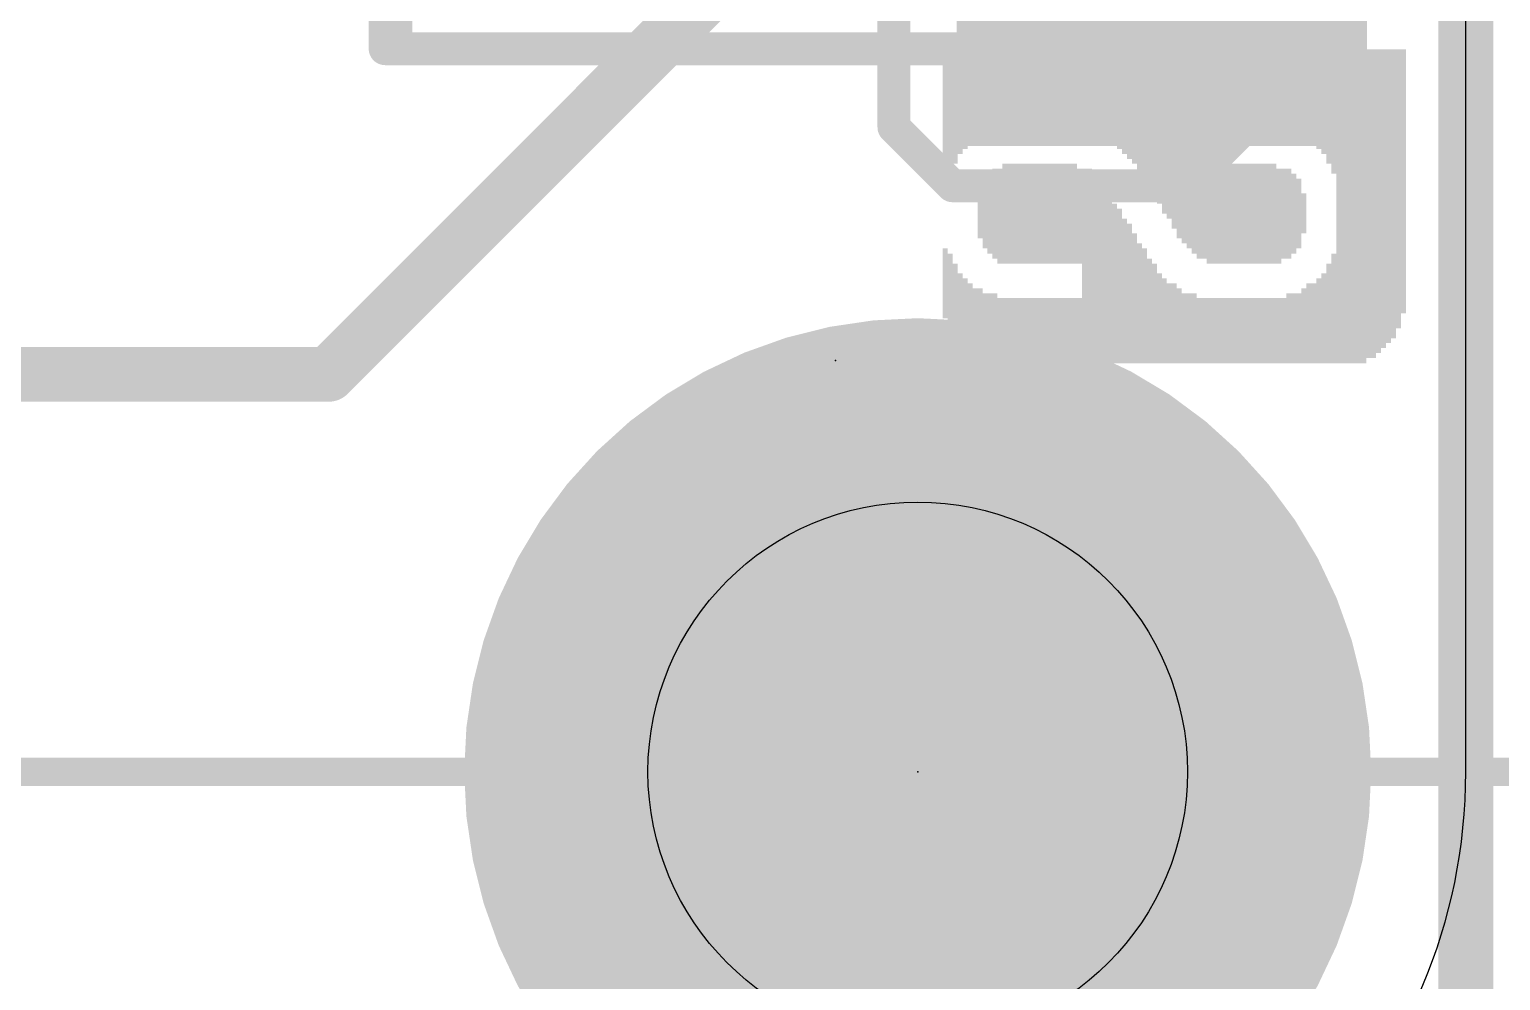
# Model space of a CAD drawing. Extents: x -1.2 to 34.1, y -8.2 to 17.9.
# Drawn here: x 18.74 to 25.56, y 1.57 to 5.98 of the extents above; entities that cross this region are included whole.
import ezdxf

# ---------------------------------------------------------------- set-up
doc = ezdxf.new("R2010")
doc.units = 0
for name, color, linetype in [('1', 12, 'CONTINUOUS'), ('16', 5, 'CONTINUOUS'), ('17', 110, 'CONTINUOUS'), ('20', 53, 'CONTINUOUS'), ('21', 40, 'CONTINUOUS'), ('22', 6, 'CONTINUOUS'), ('23', 40, 'CONTINUOUS'), ('24', 6, 'CONTINUOUS'), ('25', 253, 'CONTINUOUS'), ('29', 253, 'CONTINUOUS'), ('30', 253, 'CONTINUOUS'), ('31', 253, 'CONTINUOUS'), ('39', 12, 'CONTINUOUS'), ('40', 132, 'CONTINUOUS'), ('41', 12, 'CONTINUOUS'), ('42', 132, 'CONTINUOUS'), ('44', 253, 'CONTINUOUS'), ('47', 253, 'CONTINUOUS'), ('51', 253, 'CONTINUOUS')]:
    doc.layers.add(name, color=color, linetype=linetype)

# ---------------------------------------------------------------- blocks, each defined once
blk = doc.blocks.new('RECT')
blk.add_solid([(-0.5, -0.5), (0.5, -0.5), (-0.5, 0.5), (0.5, 0.5)])
blk = doc.blocks.new('ROUNDP')
at = {"const_width": 0.5}
blk.add_lwpolyline([(0, -0.25, 1), (0, 0.25, 1), (0, -0.25)], format="xyb", dxfattribs=at)

msp = doc.modelspace()

# ---------------------------------------------------------------- linework, layer by layer
at = {"layer": '1', "const_width": 0.254}
for points in [[(25.4, 17.78), (25.4, 0)], [(20.1295, 4.3815), (22.0345, 6.2865)], [(16.5735, 4.3815), (20.1295, 4.3815)]]:
    msp.add_lwpolyline(points, dxfattribs=at)
at = {"layer": '1', "const_width": 0.127}
for points in [[(20.1295, 4.318, 1), (20.1295, 4.445)], [(20.0846, 4.4264, 1), (20.1744, 4.3366)]]:
    msp.add_lwpolyline(points, format="xyb", dxfattribs=at)
at = {"layer": '16', "const_width": 0.254}
msp.add_lwpolyline([(25.4, 17.78), (25.4, 0)], dxfattribs=at)
at = {"layer": '20'}
msp.add_line((25.4, 2.54), (25.4, 15.24), dxfattribs=at)
msp.add_arc((22.86, 2.54), 2.54, 270, 0, dxfattribs=at)
at = {"layer": '21', "const_width": 0.1524}
for points in [[(20.392, 5.89), (20.392, 6.99)], [(22.992, 5.89), (20.392, 5.89)]]:
    msp.add_lwpolyline(points, dxfattribs=at)
at = {"layer": '21'}
for points, const_width in [([(20.392, 5.9281, 1), (20.392, 5.8519)], 0.0762), ([(22.992, 5.8519, 1), (22.992, 5.9281)], 0.0762), ([(20.3539, 5.89, 1), (20.4301, 5.89)], 0.0762), ([(22.86, 0.54, 1), (22.86, 4.54, 1), (22.86, 0.54)], 0.2032)]:
    msp.add_lwpolyline(points, format="xyb", dxfattribs=dict(at, const_width=const_width))
at = {"layer": '23'}
msp.add_point((22.86, 2.54), dxfattribs=at)
at = {"layer": '24'}
msp.add_point((22.479, 4.445), dxfattribs=at)
at = {"layer": '25', "const_width": 0.1524}
for points in [[(22.7498, 6.0687), (22.7498, 5.5264)], [(24.3768, 5.5264), (24.3768, 6.0687)], [(22.7498, 5.5264), (23.021, 5.2552)], [(24.1056, 5.2552), (24.3768, 5.5264)], [(23.021, 5.2552), (24.1056, 5.2552)]]:
    msp.add_lwpolyline(points, dxfattribs=at)
at = {"layer": '25', "const_width": 0.0762}
for points in [[(22.7768, 5.5533, 1), (22.7229, 5.4994)], [(24.4037, 5.4994, 1), (24.3499, 5.5533)], [(22.7117, 5.5264, 1), (22.7879, 5.5264)], [(24.3387, 5.5264, 1), (24.4149, 5.5264)], [(23.021, 5.2933, 1), (23.021, 5.2171)], [(22.994, 5.2283, 1), (23.0479, 5.2821)], [(24.0787, 5.2821, 1), (24.1326, 5.2283)], [(24.1056, 5.2171, 1), (24.1056, 5.2933)]]:
    msp.add_lwpolyline(points, format="xyb", dxfattribs=at)
at = {"layer": '39', "const_width": 2.032}
msp.add_lwpolyline([(22.86, 1.54, 1), (22.86, 3.54, 1), (22.86, 1.54)], format="xyb", dxfattribs=at)
at = {"layer": '40', "const_width": 2.032}
msp.add_lwpolyline([(22.86, 1.54, 1), (22.86, 3.54, 1), (22.86, 1.54)], format="xyb", dxfattribs=at)
at = {"layer": '41', "const_width": 2.032}
msp.add_lwpolyline([(22.86, 1.54, 1), (22.86, 3.54, 1), (22.86, 1.54)], format="xyb", dxfattribs=at)
at = {"layer": '42', "const_width": 2.032}
msp.add_lwpolyline([(22.86, 1.54, 1), (22.86, 3.54, 1), (22.86, 1.54)], format="xyb", dxfattribs=at)
at = {"layer": '44'}
msp.add_circle((22.86, 2.54), 1.25, dxfattribs=at)
at = {"layer": '47', "const_width": 0.13}
for points in [[(25.4, 9.144), (25.4, -8.173)], [(12.7, 2.54), (31.287, 2.54)], [(22.86, 2.54), (22.86, -5.252)]]:
    msp.add_lwpolyline(points, dxfattribs=at)
at = {"layer": '47', "const_width": 0.065}
msp.add_lwpolyline([(22.8925, 2.54, 1), (22.8275, 2.54)], format="xyb", dxfattribs=at)
at = {"layer": '51', "const_width": 0.1524}
for points in [[(20.442, 5.89), (20.442, 11.99)], [(24.692, 11.99), (24.692, 5.89)], [(24.692, 5.89), (20.442, 5.89)]]:
    msp.add_lwpolyline(points, dxfattribs=at)
at = {"layer": '51', "const_width": 0.0762}
for points in [[(20.442, 5.9281, 1), (20.442, 5.8519)], [(24.692, 5.8519, 1), (24.692, 5.9281)], [(20.4039, 5.89, 1), (20.4801, 5.89)], [(24.6539, 5.89, 1), (24.7301, 5.89)]]:
    msp.add_lwpolyline(points, format="xyb", dxfattribs=at)

# ---------------------------------------------------------------- block references
at = {"layer": '1', "xscale": 1.8, "yscale": 1.2, "rotation": 180}
msp.add_blockref('RECT', (23.992, 6.09), dxfattribs=at)
at = {"layer": '17', "xscale": 3.516, "yscale": 3.516}
msp.add_blockref('ROUNDP', (22.86, 2.54), dxfattribs=at)
msp.add_blockref('ROUNDP', (22.86, 2.54), dxfattribs=at)
at = {"layer": '22', "rotation": 90}
for p, xscale, yscale in [((22.987, 5.588), 0.5994, 0.0229), ((23.01, 5.5994), 0.5766, 0.0231), ((23.0331, 5.6223), 0.5309, 0.0231), ((23.0562, 5.6452), 0.4851, 0.0231), ((23.0793, 5.6566), 0.4623, 0.0231), ((23.1024, 5.668), 0.4394, 0.0231), ((23.1256, 5.6807), 0.414, 0.0231), ((23.1487, 5.6807), 0.414, 0.0231), ((23.1718, 5.6921), 0.3912, 0.0231), ((23.1949, 5.6921), 0.3912, 0.0231), ((23.218, 5.6921), 0.3912, 0.0231), ((23.241, 5.7036), 0.3683, 0.0229), ((23.264, 5.7036), 0.3683, 0.0231), ((23.2871, 5.7036), 0.3683, 0.0231), ((23.3102, 5.7036), 0.3683, 0.0231), ((23.3333, 5.7036), 0.3683, 0.0231), ((23.3564, 5.7036), 0.3683, 0.0231), ((23.3796, 5.7036), 0.3683, 0.0231), ((23.4027, 5.7036), 0.3683, 0.0231), ((23.4258, 5.7036), 0.3683, 0.0231), ((23.4489, 5.7036), 0.3683, 0.0231), ((23.472, 5.7036), 0.3683, 0.0231), ((23.495, 5.7036), 0.3683, 0.0229), ((23.518, 5.7036), 0.3683, 0.0231), ((23.5411, 5.7036), 0.3683, 0.0231), ((23.5642, 5.7036), 0.3683, 0.0231), ((23.5873, 5.7036), 0.3683, 0.0231), ((23.6104, 5.7036), 0.3683, 0.0231), ((23.6336, 5.7036), 0.3683, 0.0231), ((23.6567, 5.7036), 0.3683, 0.0231), ((23.6798, 5.6921), 0.3912, 0.0231), ((23.7029, 5.6921), 0.3912, 0.0231), ((23.726, 5.6807), 0.414, 0.0231), ((23.749, 5.6807), 0.414, 0.0229), ((23.772, 5.668), 0.4394, 0.0231), ((23.7951, 5.6566), 0.4623, 0.0231), ((23.8182, 5.6452), 0.4851, 0.0231), ((23.8413, 5.6337), 0.508, 0.0231), ((23.8644, 5.6223), 0.5309, 0.0231), ((23.8876, 5.5994), 0.5766, 0.0231), ((23.9107, 5.588), 0.5994, 0.0231), ((23.9338, 5.5651), 0.6452, 0.0231), ((23.9569, 5.541), 0.6934, 0.0231), ((23.98, 5.5296), 0.7163, 0.0231), ((24.003, 5.5067), 0.762, 0.0229), ((24.026, 5.4953), 0.7849, 0.0231), ((24.0491, 5.4724), 0.8306, 0.0231), ((24.0722, 5.4496), 0.8763, 0.0231), ((24.0953, 5.4381), 0.8992, 0.0231), ((24.1184, 5.4267), 0.922, 0.0231), ((24.1416, 5.414), 0.9474, 0.0231), ((24.1647, 5.4026), 0.9703, 0.0231), ((24.1878, 5.4026), 0.9703, 0.0231), ((24.2109, 5.7036), 0.3683, 0.0231), ((24.234, 5.7036), 0.3683, 0.0231), ((24.257, 5.7036), 0.3683, 0.0229), ((24.28, 5.7036), 0.3683, 0.0231), ((24.3031, 5.7036), 0.3683, 0.0231), ((24.3262, 5.7036), 0.3683, 0.0231), ((24.3493, 5.7036), 0.3683, 0.0231), ((24.3724, 5.7036), 0.3683, 0.0231), ((24.3956, 5.7036), 0.3683, 0.0231), ((24.4187, 5.7036), 0.3683, 0.0231), ((24.4418, 5.7036), 0.3683, 0.0231), ((24.4649, 5.7036), 0.3683, 0.0231), ((24.488, 5.7036), 0.3683, 0.0231), ((24.511, 5.7036), 0.3683, 0.0229), ((24.534, 5.7036), 0.3683, 0.0231), ((24.5571, 5.6921), 0.3912, 0.0231), ((24.5802, 5.6921), 0.3912, 0.0231), ((24.6033, 5.6921), 0.3912, 0.0231), ((24.6264, 5.6807), 0.414, 0.0231), ((24.8111, 5.16), 1.4554, 0.0231), ((24.8342, 5.16), 1.4554, 0.0231), ((24.8573, 5.16), 1.4554, 0.0231), ((24.8804, 5.16), 1.4554, 0.0231), ((24.9036, 5.16), 1.4554, 0.0231), ((24.9267, 5.16), 1.4554, 0.0231), ((24.9498, 5.1727), 1.43, 0.0231), ((24.9729, 5.1727), 1.43, 0.0231), ((24.996, 5.1841), 1.4072, 0.0231), ((25.019, 5.1956), 1.3843, 0.0229), ((25.042, 5.207), 1.3614, 0.0231), ((25.0651, 5.2184), 1.3386, 0.0231), ((25.0882, 5.2413), 1.2929, 0.0231), ((25.1113, 5.2756), 1.2243, 0.0231), ((24.6496, 5.5766), 0.2057, 0.0231), ((24.6727, 5.5639), 0.2311, 0.0231), ((24.6958, 5.5639), 0.2311, 0.0231), ((24.7189, 5.5524), 0.254, 0.0231), ((24.742, 5.541), 0.2769, 0.0231), ((24.765, 5.5182), 0.3226, 0.0229), ((24.788, 5.4953), 0.3683, 0.0231), ((23.218, 5.1257), 0.4166, 0.0231), ((23.241, 5.1143), 0.4394, 0.0229), ((23.264, 5.1257), 0.4623, 0.0231), ((23.2871, 5.1257), 0.4623, 0.0231), ((23.3102, 5.1257), 0.4623, 0.0231), ((23.3333, 5.1257), 0.4623, 0.0231), ((23.3564, 5.1257), 0.4623, 0.0231), ((23.3796, 5.1257), 0.4623, 0.0231), ((23.4027, 5.1257), 0.4623, 0.0231), ((23.4258, 5.1257), 0.4623, 0.0231), ((23.4489, 5.1257), 0.4623, 0.0231), ((23.472, 5.1257), 0.4623, 0.0231), ((23.495, 5.1257), 0.4623, 0.0229), ((23.518, 5.1257), 0.4623, 0.0231), ((23.5411, 5.1257), 0.4623, 0.0231), ((23.5642, 5.1257), 0.4623, 0.0231), ((23.5873, 5.1257), 0.4623, 0.0231), ((23.6104, 5.1143), 0.4394, 0.0231), ((23.6336, 4.8832), 0.9017, 0.0231), ((23.6567, 4.8832), 0.9017, 0.0231), ((24.2109, 5.1257), 0.4623, 0.0231), ((24.234, 5.1257), 0.4623, 0.0231), ((24.257, 5.1257), 0.4623, 0.0229), ((24.28, 5.1257), 0.4623, 0.0231), ((24.3031, 5.1257), 0.4623, 0.0231), ((24.3262, 5.1257), 0.4623, 0.0231), ((24.3493, 5.1257), 0.4623, 0.0231), ((24.3724, 5.1257), 0.4623, 0.0231), ((24.3956, 5.1257), 0.4623, 0.0231), ((24.4187, 5.1257), 0.4623, 0.0231), ((24.4418, 5.1257), 0.4623, 0.0231), ((24.4649, 5.1257), 0.4623, 0.0231), ((24.488, 5.1257), 0.4623, 0.0231), ((24.511, 5.1257), 0.4623, 0.0229), ((24.534, 5.1143), 0.4394, 0.0231), ((24.5571, 5.1257), 0.4166, 0.0231), ((24.5802, 5.1257), 0.4166, 0.0231), ((23.1718, 5.127), 0.3226, 0.0231), ((23.1949, 5.1257), 0.3708, 0.0231), ((23.6798, 4.8717), 0.8788, 0.0231), ((23.7029, 4.8603), 0.856, 0.0231), ((23.726, 4.8489), 0.8331, 0.0231), ((24.6033, 5.1257), 0.3708, 0.0231), ((24.6264, 5.127), 0.3226, 0.0231), ((23.1487, 5.127), 0.2311, 0.0231), ((23.749, 4.826), 0.7874, 0.0229), ((24.6496, 5.127), 0.1854, 0.0231), ((23.772, 4.8019), 0.7391, 0.0231), ((23.7951, 4.7904), 0.7163, 0.0231), ((23.8182, 4.7676), 0.6706, 0.0231), ((23.8413, 4.7561), 0.6477, 0.0231), ((23.8644, 4.7333), 0.602, 0.0231), ((23.8876, 4.7104), 0.5563, 0.0231), ((22.987, 4.8031), 0.3251, 0.0229), ((23.01, 4.7676), 0.3454, 0.0231), ((23.9107, 4.699), 0.5334, 0.0231), ((23.9338, 4.6749), 0.4851, 0.0231), ((24.788, 4.6863), 0.508, 0.0231), ((23.0331, 4.7219), 0.3454, 0.0231), ((23.0562, 4.6876), 0.3226, 0.0231), ((23.9569, 4.6634), 0.4623, 0.0231), ((23.98, 4.6406), 0.4166, 0.0231), ((24.742, 4.6406), 0.4166, 0.0231), ((24.765, 4.6634), 0.4623, 0.0229), ((23.0793, 4.6647), 0.3226, 0.0231), ((23.1024, 4.6418), 0.3226, 0.0231), ((23.1256, 4.619), 0.3226, 0.0231), ((23.1487, 4.619), 0.3226, 0.0231), ((24.003, 4.6292), 0.3937, 0.0229), ((24.026, 4.6177), 0.3708, 0.0231), ((24.0491, 4.6177), 0.3708, 0.0231), ((24.0722, 4.6063), 0.348, 0.0231), ((24.6496, 4.6063), 0.348, 0.0231), ((24.6727, 4.6177), 0.3708, 0.0231), ((24.6958, 4.6177), 0.3708, 0.0231), ((24.7189, 4.6292), 0.3937, 0.0231), ((23.1718, 4.5949), 0.3251, 0.0231), ((23.1949, 4.5949), 0.3251, 0.0231), ((23.218, 4.5949), 0.3251, 0.0231), ((23.241, 4.5834), 0.3023, 0.0229), ((23.264, 4.5834), 0.3023, 0.0231), ((23.2871, 4.5834), 0.3023, 0.0231), ((23.3102, 4.5834), 0.3023, 0.0231), ((23.3333, 4.5834), 0.3023, 0.0231), ((23.3564, 4.5834), 0.3023, 0.0231), ((23.3796, 4.5834), 0.3023, 0.0231), ((23.4027, 4.5834), 0.3023, 0.0231), ((23.4258, 4.5834), 0.3023, 0.0231), ((23.4489, 4.5834), 0.3023, 0.0231), ((23.472, 4.5834), 0.3023, 0.0231), ((23.495, 4.5834), 0.3023, 0.0229), ((23.518, 4.5834), 0.3023, 0.0231), ((23.5411, 4.5834), 0.3023, 0.0231), ((23.5642, 4.5834), 0.3023, 0.0231), ((23.5873, 4.5834), 0.3023, 0.0231), ((23.6104, 4.5834), 0.3023, 0.0231), ((24.0953, 4.5949), 0.3251, 0.0231), ((24.1184, 4.5949), 0.3251, 0.0231), ((24.1416, 4.5949), 0.3251, 0.0231), ((24.1647, 4.5834), 0.3023, 0.0231), ((24.1878, 4.5834), 0.3023, 0.0231), ((24.2109, 4.5834), 0.3023, 0.0231), ((24.234, 4.5834), 0.3023, 0.0231), ((24.257, 4.5834), 0.3023, 0.0229), ((24.28, 4.5834), 0.3023, 0.0231), ((24.3031, 4.5834), 0.3023, 0.0231), ((24.3262, 4.5834), 0.3023, 0.0231), ((24.3493, 4.5834), 0.3023, 0.0231), ((24.3724, 4.5834), 0.3023, 0.0231), ((24.3956, 4.5834), 0.3023, 0.0231), ((24.4187, 4.5834), 0.3023, 0.0231), ((24.4418, 4.5834), 0.3023, 0.0231), ((24.4649, 4.5834), 0.3023, 0.0231), ((24.488, 4.5834), 0.3023, 0.0231), ((24.511, 4.5834), 0.3023, 0.0229), ((24.534, 4.5834), 0.3023, 0.0231), ((24.5571, 4.5834), 0.3023, 0.0231), ((24.5802, 4.5949), 0.3251, 0.0231), ((24.6033, 4.5949), 0.3251, 0.0231), ((24.6264, 4.5949), 0.3251, 0.0231)]:
    msp.add_blockref('RECT', p, dxfattribs=dict(at, xscale=xscale, yscale=yscale))
at = {"layer": '29', "xscale": 1.9016, "yscale": 1.3016, "rotation": 180}
msp.add_blockref('RECT', (23.992, 6.09), dxfattribs=at)
at = {"layer": '29', "xscale": 3.6176, "yscale": 3.6176}
msp.add_blockref('ROUNDP', (22.86, 2.54), dxfattribs=at)
at = {"layer": '30', "xscale": 3.6176, "yscale": 3.6176}
msp.add_blockref('ROUNDP', (22.86, 2.54), dxfattribs=at)
at = {"layer": '31', "xscale": 1.8, "yscale": 1.2, "rotation": 180}
msp.add_blockref('RECT', (23.992, 6.09), dxfattribs=at)

doc.saveas('drawing.dxf')
